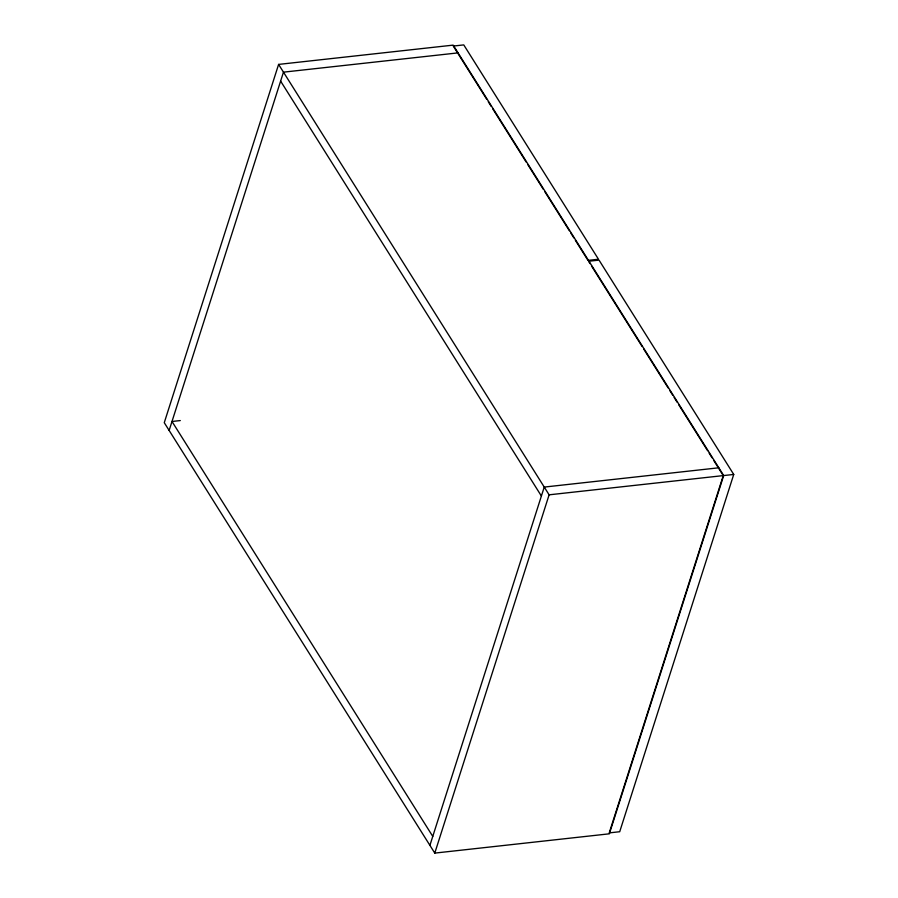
<?xml version="1.0" encoding="UTF-8"?>
<svg xmlns="http://www.w3.org/2000/svg" width="898" height="898" viewBox="0 0 898 898"><rect width="100%" height="100%" fill="white"/><g stroke="black" fill="none" stroke-linecap="round" stroke-linejoin="round"><path stroke-width="1.35" d="M278.604 64.409L164.267 422.689L434.778 853.1L609.349 833.815L723.687 475.536L453.176 45.125L278.604 64.409L549.116 494.82L434.778 853.1M169.138 430.445L283.476 72.154L458.047 52.881M429.906 845.355L544.244 487.075L718.815 467.791M722.834 476.939L609.237 832.884L619.71 831.728L733.733 474.447L599.022 260.106L588.549 261.262L590.031 263.63M180.307 420.567L172.001 421.488L432.769 836.397M549.116 494.82L733.733 474.447M486.783 99.341L453.288 46.056L463.761 44.9L598.483 259.241L587.999 260.398L575.349 240.271M488.276 101.71L491.251 106.447M492.733 108.815L526.228 162.111M527.721 164.48L543.346 189.343M544.839 191.712L569.399 230.797M570.881 233.166L573.867 237.903M591.524 265.999L642.137 346.527M643.619 348.895L668.179 387.97M669.672 390.338L672.647 395.075M674.14 397.444L677.114 402.181M678.607 404.549L707.624 450.729M709.117 453.097L712.092 457.834M713.584 460.203L723.26 475.603M280.625 81.112L541.393 496.033"/></g></svg>
